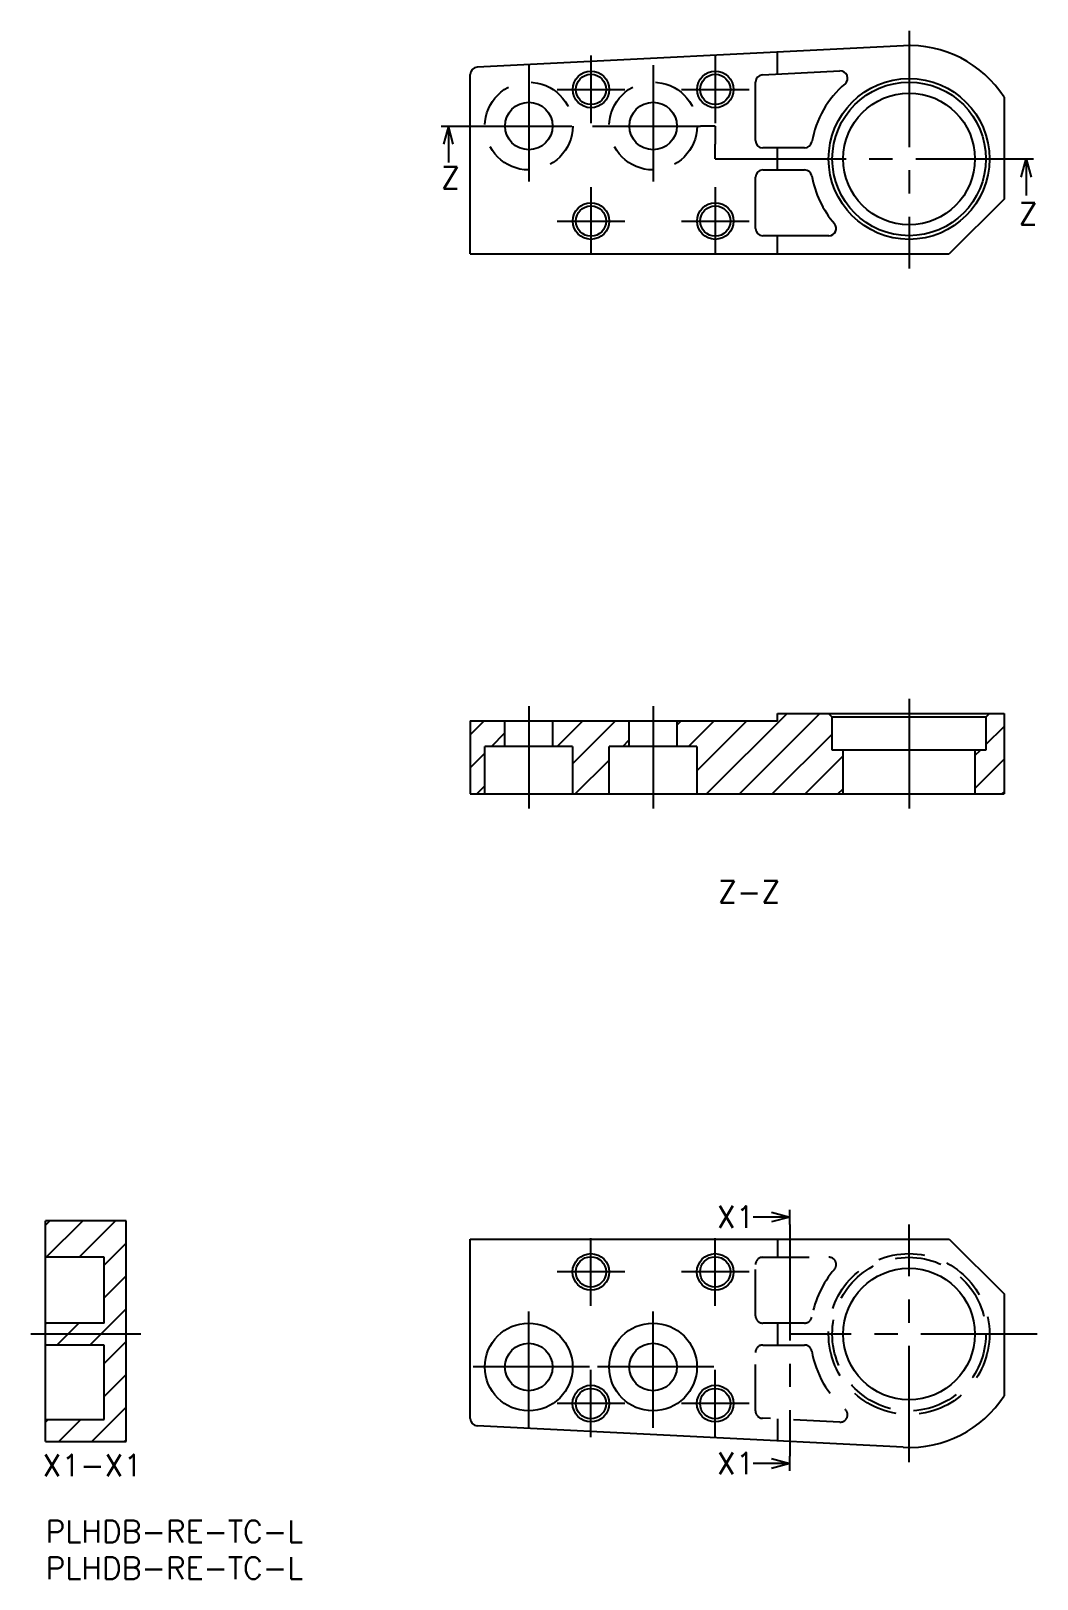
# Model space of a CAD drawing. Extents: x -2 to 136, y -8 to 204.
import ezdxf

# ---------------------------------------------------------------- set-up
doc = ezdxf.new("R2010")
doc.units = 0
doc.header["$LTSCALE"] = 0.5
doc.linetypes.add('CENTER', pattern=[50.8, 31.75, -6.35, 6.35, -6.35])
doc.linetypes.add('DASHED', pattern=[19.05, 12.7, -6.35])
for name, color, linetype in [('MSM_CENTER', 1, 'CENTER'), ('MSM_CONTINUOUS', 7, 'CONTINUOUS'), ('MSM_DASHED', 4, 'DASHED'), ('MSM_NARROW', 5, 'CONTINUOUS'), ('MSM_PART_NUMBER', 7, 'CONTINUOUS')]:
    doc.layers.add(name, color=color, linetype=linetype)
doc.styles.get("Standard").update_dxf_attribs({"font": 'txt.shx', "height": 3, "bigfont": 'bigfont.shx'})

# ---------------------------------------------------------------- blocks, each defined once
blk = doc.blocks.new('*U86')
at = {"layer": 'MSM_PART_NUMBER'}
blk.add_text('PLHDB-RE-TC-L', height=3, dxfattribs=at).set_placement((0, -3))
blk = doc.blocks.new('*U87')
at = {"layer": 'MSM_PART_NUMBER'}
blk.add_text('PLHDB-RE-TC-L', height=3, dxfattribs=at).set_placement((0, -8))

msp = doc.modelspace()

# ---------------------------------------------------------------- linework, layer by layer
at = {"layer": 'MSM_CENTER'}
for p, q in [((118.07, 203.71), (118.07, 171.21)), ((66.07, 199.01), (66.07, 182.41)), ((74.57, 200.34), (74.57, 191.09)), ((83.07, 199.01), (83.07, 182.41)), ((91.57, 200.34), (91.57, 191.09)), ((69.94, 195.71), (79.19, 195.71)), ((86.94, 195.71), (96.19, 195.71)), ((56.07, 190.71), (74.37, 190.71)), ((74.77, 190.71), (89.57, 190.71)), ((91.57, 188.71), (91.57, 188.21)), ((93.57, 186.21), (133.07, 186.21)), ((74.57, 182.34), (74.57, 173.09)), ((91.57, 182.34), (91.57, 173.09)), ((69.94, 177.71), (79.19, 177.71)), ((86.94, 177.71), (96.19, 177.71)), ((118.06, 112.36), (118.06, 97.36)), ((66.06, 111.36), (66.06, 97.36)), ((83.06, 111.36), (83.06, 97.36)), ((101.77, 40.5), (101.77, 8.8)), ((118.06, 8), (118.06, 40.5)), ((74.56, 29.38), (74.56, 38.63)), ((91.56, 29.38), (91.56, 38.63)), ((79.19, 34), (69.94, 34)), ((96.19, 34), (86.94, 34)), ((66.06, 12.7), (66.06, 29.3)), ((83.06, 12.7), (83.06, 29.3)), ((13, 25.5), (-2, 25.5)), ((135.56, 25.5), (101.79, 25.5)), ((74.36, 21), (57.76, 21)), ((74.56, 11.38), (74.56, 20.63)), ((91.36, 21), (74.76, 21)), ((91.56, 11.38), (91.56, 20.63)), ((79.19, 16), (69.94, 16)), ((96.19, 16), (86.94, 16))]:
    msp.add_line(p, q, dxfattribs=at)
at = {"layer": 'MSM_CONTINUOUS'}
for p, q in [((117.29, 201.69), (59.02, 198.76)), ((100.07, 197.82), (100.07, 200.82)), ((58.07, 173.21), (58.07, 197.76)), ((98.02, 197.72), (108.62, 198.25)), ((97.07, 188.71), (97.07, 196.72)), ((131.07, 194.65), (131.07, 180.71)), ((91.57, 190.71), (89.57, 190.71)), ((91.57, 190.71), (91.57, 188.71)), ((91.57, 186.21), (91.57, 188.21)), ((103.78, 187.71), (98.07, 187.71)), ((100.07, 184.71), (100.07, 187.71)), ((91.57, 186.21), (93.57, 186.21)), ((98.07, 184.71), (103.78, 184.71)), ((97.07, 176.71), (97.07, 183.71)), ((131.07, 180.71), (123.57, 173.21)), ((107.11, 175.71), (98.07, 175.71)), ((100.07, 173.21), (100.07, 175.71)), ((58.07, 173.21), (123.57, 173.21)), ((100.06, 110.36), (131.06, 110.36)), ((100.06, 109.36), (100.06, 110.36)), ((107.56, 109.86), (107.06, 110.36)), ((129.06, 110.36), (128.56, 109.86)), ((131.06, 110.36), (131.06, 99.36)), ((58.06, 109.36), (100.06, 109.36)), ((58.06, 109.36), (58.06, 99.36)), ((62.81, 105.86), (62.81, 109.36)), ((69.31, 109.36), (69.31, 105.86)), ((79.81, 105.86), (79.81, 109.36)), ((86.31, 109.36), (86.31, 105.86)), ((107.56, 105.36), (107.56, 109.86)), ((128.56, 109.86), (107.56, 109.86)), ((128.56, 109.86), (128.56, 105.36)), ((72.06, 105.86), (60.06, 105.86)), ((60.06, 99.36), (60.06, 105.86)), ((72.06, 105.86), (72.06, 99.36)), ((89.06, 105.86), (77.06, 105.86)), ((77.06, 99.36), (77.06, 105.86)), ((89.06, 105.86), (89.06, 99.36)), ((128.56, 105.36), (107.56, 105.36)), ((109.06, 99.36), (109.06, 105.36)), ((127.06, 105.36), (127.06, 99.36)), ((58.06, 99.36), (131.06, 99.36)), ((0, 10.8), (0, 41)), ((11, 41), (0, 41)), ((11, 10.8), (11, 41)), ((58.06, 13.95), (58.06, 38.5)), ((58.06, 38.5), (123.56, 38.5)), ((123.56, 38.5), (131.06, 31)), ((8, 36), (0, 36)), ((8, 27), (8, 36)), ((131.06, 31), (131.06, 17.06)), ((8, 27), (0, 27)), ((8, 24), (0, 24)), ((8, 13.8), (8, 24)), ((0, 13.8), (8, 13.8)), ((117.28, 10.02), (59.01, 12.95)), ((0, 10.8), (11, 10.8))]:
    msp.add_line(p, q, dxfattribs=at)
for centre, radius in [((74.57, 195.71), 2.07), ((91.57, 195.71), 2.07), ((118.07, 186.21), 11), ((118.07, 186.21), 10.5), ((118.07, 186.21), 9), ((66.07, 190.71), 3.25), ((83.07, 190.71), 3.25), ((74.57, 177.71), 2.07), ((91.57, 177.71), 2.07), ((74.56, 34), 2.07), ((91.56, 34), 2.07), ((118.06, 25.5), 9), ((66.06, 21), 6), ((83.06, 21), 6), ((66.06, 21), 3.25), ((83.06, 21), 3.25), ((74.56, 16), 2.07), ((91.56, 16), 2.07)]:
    msp.add_circle(centre, radius, dxfattribs=at)
for centre, radius, start, end in [((118.07, 186.21), 15.5, 32.9959, 92.8811), ((59.07, 197.76), 1, 92.8811, 180), ((98.07, 196.72), 1, 92.8811, 180), ((108.67, 197.25), 1, 310.4046, 92.8811), ((118.07, 186.21), 13.5, 130.4046, 170.0718), ((98.07, 188.71), 1, 180, 270), ((103.78, 188.71), 1, 270, 350.0718), ((98.07, 183.71), 1, 90, 180), ((103.78, 183.71), 1, 9.9282, 90), ((118.07, 186.21), 13.5, 189.9282, 220.9327), ((98.07, 176.71), 1, 180, 270), ((107.11, 176.71), 1, 270, 40.9327), ((118.06, 25.5), 15.5, 267.1189, 327.0041), ((59.06, 13.95), 1, 180, 267.1189)]:
    msp.add_arc(centre, radius, start, end, dxfattribs=at)
at = {"layer": 'MSM_DASHED'}
for p, q in [((100.06, 38.5), (100.06, 36)), ((98.06, 36), (107.11, 36)), ((97.06, 28), (97.06, 35)), ((103.78, 27), (98.06, 27)), ((100.06, 27), (100.06, 24)), ((98.06, 24), (103.78, 24)), ((97.06, 14.99), (97.06, 23)), ((108.61, 13.46), (98.01, 13.99)), ((100.06, 13.89), (100.06, 10.89))]:
    msp.add_line(p, q, dxfattribs=at)
for centre, radius in [((66.07, 190.71), 6), ((83.07, 190.71), 6), ((118.06, 25.5), 11), ((118.06, 25.5), 10.5)]:
    msp.add_circle(centre, radius, dxfattribs=at)
for centre, radius, start, end in [((98.06, 35), 1, 90, 180), ((107.11, 35), 1, 319.0673, 90), ((118.06, 25.5), 13.5, 139.0673, 170.0718), ((98.06, 28), 1, 180, 270), ((103.78, 28), 1, 270, 350.0718), ((98.06, 23), 1, 90, 180), ((103.78, 23), 1, 9.9282, 90), ((118.06, 25.5), 13.5, 189.9282, 229.5954), ((98.06, 14.99), 1, 180, 267.1189), ((108.66, 14.46), 1, 267.1189, 49.5954)]:
    msp.add_arc(centre, radius, start, end, dxfattribs=at)
at = {"layer": 'MSM_NARROW'}
for p, q in [((90.38, 99.36), (101.38, 110.36)), ((94.87, 99.36), (105.87, 110.36)), ((58.06, 107.45), (59.97, 109.36)), ((69.94, 105.86), (73.44, 109.36)), ((72.06, 103.49), (77.93, 109.36)), ((86.31, 108.76), (86.91, 109.36)), ((87.9, 105.86), (91.4, 109.36)), ((89.06, 102.53), (95.89, 109.36)), ((128.56, 106.11), (131.06, 108.61)), ((60.96, 105.86), (62.81, 107.71)), ((78.92, 105.86), (79.81, 106.75)), ((99.36, 99.36), (107.56, 107.56)), ((58.06, 102.96), (60.06, 104.96)), ((72.42, 99.36), (77.06, 104)), ((103.85, 99.36), (109.06, 104.57)), ((127.06, 104.61), (127.81, 105.36)), ((127.06, 100.12), (131.06, 104.12)), ((58.95, 99.36), (60.06, 100.47)), ((76.91, 99.36), (77.06, 99.51)), ((108.34, 99.36), (109.06, 100.08)), ((130.79, 99.36), (131.06, 99.63)), ((0, 40.41), (0.59, 41)), ((0.08, 36), (5.08, 41)), ((4.57, 36), (9.57, 41)), ((8, 34.94), (11, 37.94)), ((8, 30.45), (11, 33.45)), ((7.54, 25.5), (11, 28.96)), ((0, 26.94), (0.06, 27)), ((1.55, 24), (4.55, 27)), ((6.04, 24), (7.54, 25.5)), ((8, 21.47), (11, 24.47)), ((8, 16.98), (11, 19.98)), ((6.31, 10.8), (11, 15.49)), ((0, 13.47), (0.33, 13.8)), ((1.82, 10.8), (4.82, 13.8)), ((10.8, 10.8), (11, 11))]:
    msp.add_line(p, q, dxfattribs=at)
for centre in [(74.57, 195.71), (91.57, 195.71), (74.57, 177.71), (91.57, 177.71), (74.56, 34), (91.56, 34), (74.56, 16), (91.56, 16)]:
    msp.add_circle(centre, 2.5, dxfattribs=at)
at = {"layer": 'MSM_PART_NUMBER'}
for p, q in [((54.07, 190.71), (56.07, 190.71)), ((55.07, 190.71), (54.4, 188.21)), ((55.74, 188.21), (55.07, 190.71)), ((55.07, 190.71), (55.07, 185.71)), ((133.07, 186.21), (135.07, 186.21)), ((133.4, 183.71), (134.07, 186.21)), ((134.07, 186.21), (134.74, 183.71)), ((134.07, 186.21), (134.07, 181.21)), ((101.77, 40.5), (101.77, 42.5)), ((101.77, 41.5), (96.77, 41.5)), ((99.27, 42.17), (101.77, 41.5)), ((101.77, 41.5), (99.27, 40.83)), ((99.27, 8.47), (101.77, 7.8)), ((101.77, 6.8), (101.77, 8.8)), ((101.77, 7.8), (96.77, 7.8)), ((101.77, 7.8), (99.27, 7.13))]:
    msp.add_line(p, q, dxfattribs=at)

# ---------------------------------------------------------------- block references
at = {"layer": 'MSM_CONTINUOUS'}
for name in ['*U86', '*U87']:
    msp.add_blockref(name, (0, 0), dxfattribs=at)

# ---------------------------------------------------------------- texts
at = {"layer": 'MSM_PART_NUMBER'}
for s, p in [('Z', (54.07, 182.14)), ('Z', (133.06, 177.19)), ('Z-Z', (91.96, 84.47)), ('X1', (91.79, 40.02)), ('X1-X1', (-0.41, 6.05)), ('X1', (91.79, 6.32))]:
    msp.add_text(s, height=3, dxfattribs=at).set_placement(p)

doc.saveas('drawing.dxf')
